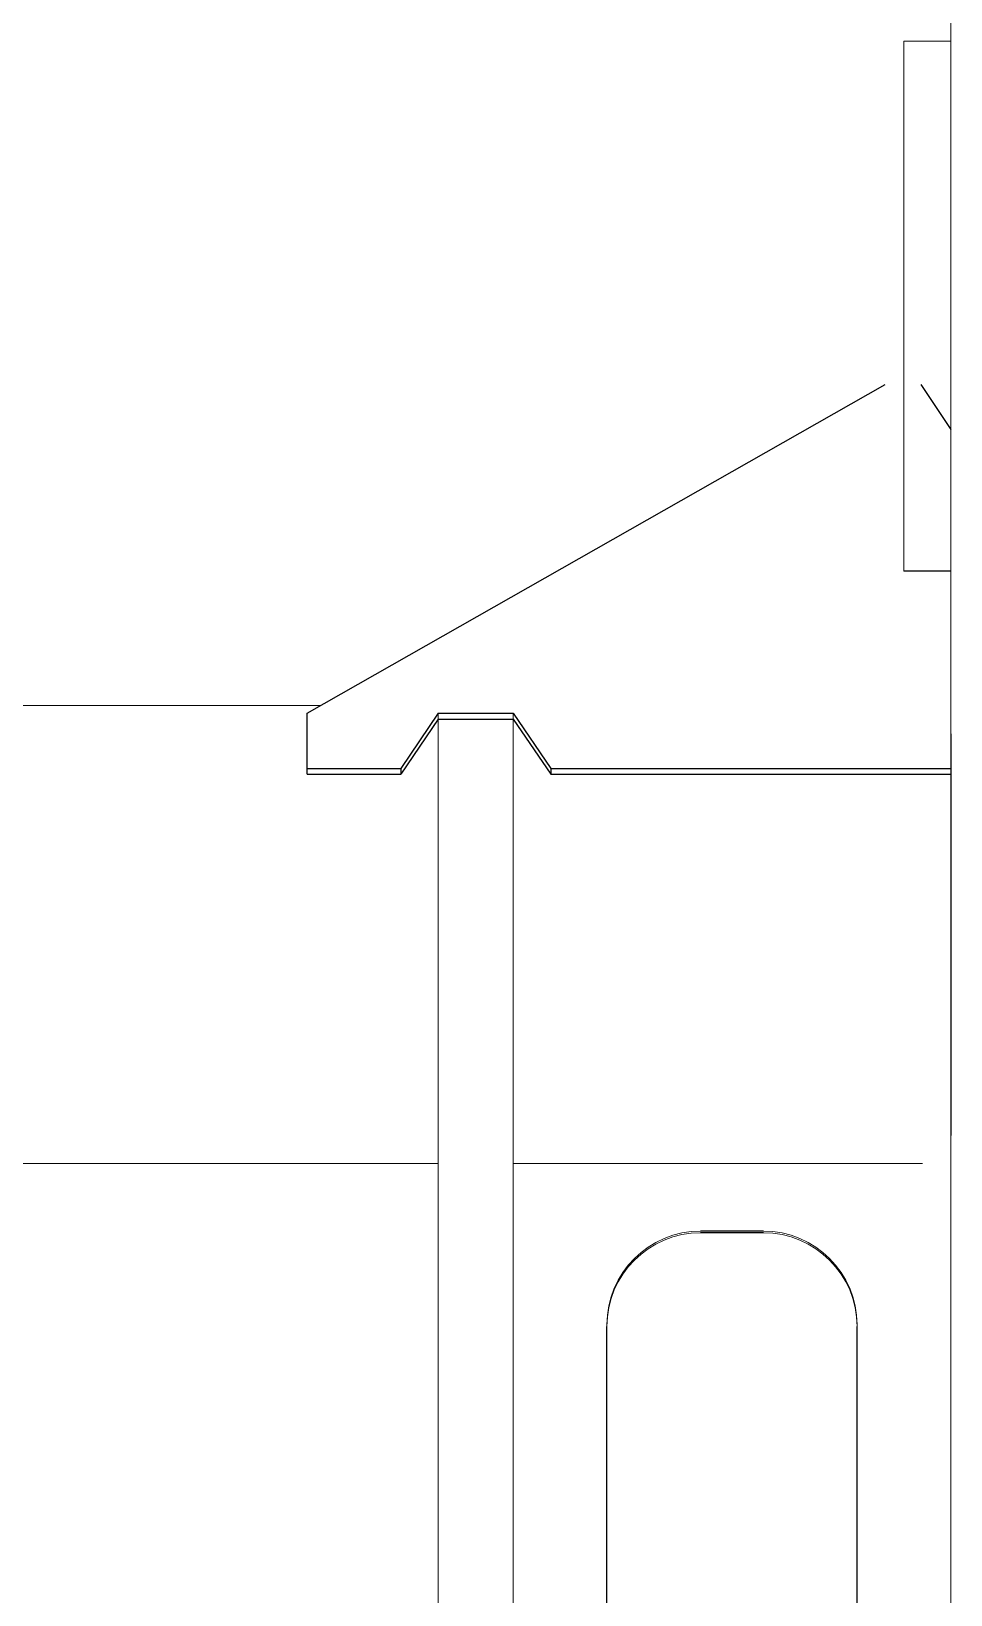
# Model space of a CAD drawing. Header units: millimetres. Extents: x -14999406 to 437, y -232 to 426.
# Drawn here: x 322.1 to 371.2, y 1.3 to 84.8 of the extents above; entities that cross this region are included whole.
import ezdxf

# ---------------------------------------------------------------- set-up
doc = ezdxf.new("R2010")
doc.units = ezdxf.units.MM
doc.header["$LTSCALE"] = 0.25
doc.layers.add('Layer0016', color=7, linetype='Continuous')

msp = doc.modelspace()

# ---------------------------------------------------------------- linework, layer by layer
at = {"layer": 'Layer0016', "color": 3, "linetype": 'Continuous', "lineweight": 13}
for p, q in [((371.177, 86.37), (371.177, -227.23)), ((368.677, 84.27), (368.677, 55.966)), ((371.177, 84.27), (368.677, 84.27)), ((368.677, 84.27), (368.677, 55.966)), ((162.816, 48.795), (337.537, 48.795)), ((343.827, 48.391), (343.827, -222.914)), ((347.827, 48.391), (347.827, -222.914)), ((156.526, 24.345), (343.827, 24.345)), ((347.827, 24.345), (369.677, 24.345))]:
    msp.add_line(p, q, dxfattribs=at)
at = {"layer": 'Layer0016', "color": 3, "linetype": 'Continuous', "lineweight": 25}
for p, q in [((336.827, 48.391), (367.677, 65.943)), ((369.577, 65.943), (371.177, 63.538)), ((371.177, 55.966), (368.677, 55.966)), ((371.177, 55.966), (368.677, 55.966)), ((336.827, 45.127), (336.827, 48.391)), ((343.827, 48.391), (341.827, 45.441)), ((343.827, 48.077), (341.827, 45.127)), ((343.827, 48.391), (347.827, 48.391)), ((343.827, 48.077), (347.827, 48.077)), ((347.827, 48.391), (349.827, 45.441)), ((347.827, 48.077), (349.827, 45.127)), ((371.177, 47.295), (371.177, 25.845)), ((371.177, 47.295), (371.177, 25.845)), ((371.177, 47.295), (371.177, 25.845)), ((336.827, 45.441), (341.827, 45.441)), ((336.827, 45.127), (341.827, 45.127)), ((341.827, 45.441), (341.827, 45.127)), ((349.827, 45.441), (349.827, 45.127)), ((349.827, 45.441), (371.177, 45.441)), ((349.827, 45.127), (371.177, 45.127)), ((361.177, 20.744), (357.827, 20.744)), ((361.177, 20.652), (357.827, 20.652)), ((352.827, -8.649), (352.827, 15.651)), ((366.177, -8.649), (366.177, 15.651))]:
    msp.add_line(p, q, dxfattribs=at)
at = {"layer": 'Layer0016', "color": 3, "linetype": 'Continuous', "lineweight": 13}
for centre, start, end in [((357.827, 15.743), 90, 180), ((357.827, 15.651), 90, 180), ((361.177, 15.743), 0, 90), ((361.177, 15.651), 0, 90)]:
    msp.add_arc(centre, 5, start, end, dxfattribs=at)

doc.saveas('drawing.dxf')
